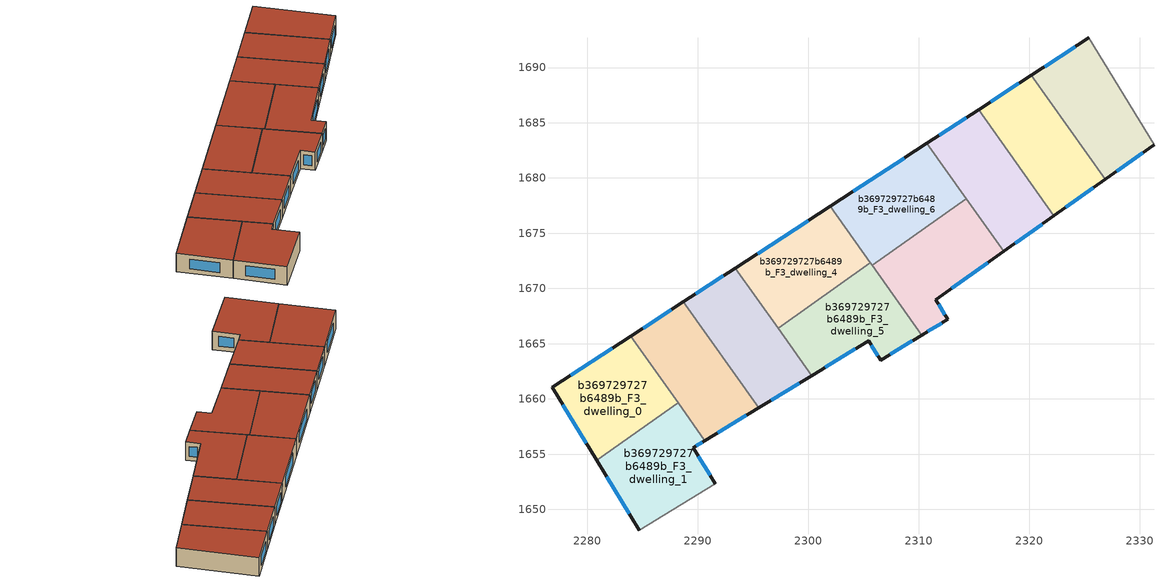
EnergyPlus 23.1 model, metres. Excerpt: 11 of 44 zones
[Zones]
b369729727b6489b_F3_dwelling_0
 floor to b369729727b6489b_F2_dwelling_0 (EU_floor_Construction): 2283.95,1665.68 2288.23,1659.65 2280.86,1654.42 2276.81,1661.04 z9
 wall outside (EU_wall_Construction): 2283.95,1665.68 2276.81,1661.04 2280.86,1654.42 z9:12
 wall to b369729727b6489b_F3_dwelling_1 (EU_wall_Construction): 2280.86,1654.42 2288.23,1659.65 z9:12
 wall to b369729727b6489b_F3_dwelling_2 (EU_wall_Construction): 2288.23,1659.65 2283.95,1665.68 z9:12
 window (EU_Window_Construction): 2277.76,1659.48 2279.91,1655.98 / 2282.27,1664.59 2278.49,1662.13 z9.7:11.3
 roof outside (EU_roof_Construction): 2288.23,1659.65 2283.95,1665.68 2276.81,1661.04 2280.86,1654.42 z12
b369729727b6489b_F3_dwelling_1
 floor to b369729727b6489b_F2_dwelling_1 (EU_floor_Construction): 2288.23,1659.65 2290.66,1656.23 2289.6,1655.59 2291.61,1652.32 2284.72,1648.13 2280.86,1654.42 z9
 wall outside (EU_wall_Construction): 2280.86,1654.42 2284.72,1648.13 / 2291.61,1652.32 2289.6,1655.59 2290.66,1656.23 z9:12
 wall adiabatic (EU_wall_Construction): 2284.72,1648.13 2291.61,1652.32 z9:12
 wall to b369729727b6489b_F3_dwelling_2 (EU_wall_Construction): 2290.66,1656.23 2288.23,1659.65 z9:12
 window (EU_Window_Construction): 2281.77,1652.95 2283.81,1649.61 / 2289.85,1655.74 2290.41,1656.08 / 2291.14,1653.09 2290.07,1654.82 z9.7:11.3
 roof outside (EU_roof_Construction): 2291.61,1652.32 2289.6,1655.59 2290.66,1656.23 2288.23,1659.65 2280.86,1654.42 2284.72,1648.13 z12
b369729727b6489b_F3_dwelling_10
 floor to b369729727b6489b_F2_dwelling_10 (EU_floor_Construction): 2325.4,1692.67 2331.31,1683.02 2326.89,1679.88 2320.21,1689.29 z9
 wall outside (EU_wall_Construction): 2325.4,1692.67 2320.21,1689.29 / 2326.89,1679.88 2331.31,1683.02 z9:12
 wall to b369729727b6489b_F3_dwelling_9 (EU_wall_Construction): 2320.21,1689.29 2326.89,1679.88 z9:12
 wall adiabatic (EU_wall_Construction): 2331.31,1683.02 2325.4,1692.67 z9:12
 window (EU_Window_Construction): 2324.18,1691.88 2321.43,1690.08 / 2327.93,1680.61 2330.27,1682.28 z9.7:11.3
 roof outside (EU_roof_Construction): 2331.31,1683.02 2325.4,1692.67 2320.21,1689.29 2326.89,1679.88 z12
b369729727b6489b_F3_dwelling_2
 floor to b369729727b6489b_F2_dwelling_2 (EU_floor_Construction): 2288.72,1668.79 2295.53,1659.2 2290.66,1656.23 2283.95,1665.68 z9
 wall outside (EU_wall_Construction): 2288.72,1668.79 2283.95,1665.68 / 2290.66,1656.23 2295.53,1659.2 z9:12
 wall to b369729727b6489b_F3_dwelling_3 (EU_wall_Construction): 2295.53,1659.2 2288.72,1668.79 z9:12
 window (EU_Window_Construction): 2287.6,1668.06 2285.07,1666.41 / 2291.8,1656.93 2294.38,1658.5 z9.7:11.3
 roof outside (EU_roof_Construction): 2295.53,1659.2 2288.72,1668.79 2283.95,1665.68 2290.66,1656.23 z12
b369729727b6489b_F3_dwelling_3
 floor to b369729727b6489b_F2_dwelling_3 (EU_floor_Construction): 2293.42,1671.85 2300.33,1662.12 2295.53,1659.2 2288.72,1668.79 z9
 wall outside (EU_wall_Construction): 2293.42,1671.85 2288.72,1668.79 / 2295.53,1659.2 2300.33,1662.12 z9:12
 wall to b369729727b6489b_F3_dwelling_4 (EU_wall_Construction): 2297.29,1666.4 2293.42,1671.85 z9:12
 wall to b369729727b6489b_F3_dwelling_5 (EU_wall_Construction): 2300.33,1662.12 2297.29,1666.4 z9:12
 window (EU_Window_Construction): 2292.31,1671.13 2289.82,1669.51 / 2296.65,1659.88 2299.2,1661.43 z9.7:11.3
 roof outside (EU_roof_Construction): 2300.33,1662.12 2293.42,1671.85 2288.72,1668.79 2295.53,1659.2 z12
b369729727b6489b_F3_dwelling_4
 floor to b369729727b6489b_F2_dwelling_4 (EU_floor_Construction): 2302.01,1677.44 2305.64,1672.33 2297.29,1666.4 2293.42,1671.85 z9
 wall outside (EU_wall_Construction): 2302.01,1677.44 2293.42,1671.85 z9:12
 wall to b369729727b6489b_F3_dwelling_5 (EU_wall_Construction): 2297.29,1666.4 2305.64,1672.33 z9:12
 wall to b369729727b6489b_F3_dwelling_6 (EU_wall_Construction): 2305.64,1672.33 2302.01,1677.44 z9:12
 window (EU_Window_Construction): 2300,1676.13 2295.44,1673.16 z9.7:11.3
 roof outside (EU_roof_Construction): 2305.64,1672.33 2302.01,1677.44 2293.42,1671.85 2297.29,1666.4 z12
b369729727b6489b_F3_dwelling_5
 floor to b369729727b6489b_F2_dwelling_5 (EU_floor_Construction): 2305.64,1672.33 2310.3,1665.78 2306.56,1663.5 2305.48,1665.25 2300.33,1662.12 2297.29,1666.4 z9
 wall outside (EU_wall_Construction): 2300.33,1662.12 2305.48,1665.25 2306.56,1663.5 2310.3,1665.78 z9:12
 wall to b369729727b6489b_F3_dwelling_7 (EU_wall_Construction): 2310.3,1665.78 2305.82,1672.08 z9:12
 wall to b369729727b6489b_F3_dwelling_6 (EU_wall_Construction): 2305.82,1672.08 2305.64,1672.33 z9:12
 window (EU_Window_Construction): 2301.54,1662.85 2304.27,1664.52 / 2307.44,1664.04 2309.42,1665.24 / 2305.73,1664.84 2306.3,1663.91 z9.7:11.3
 roof outside (EU_roof_Construction): 2310.3,1665.78 2305.64,1672.33 2297.29,1666.4 2300.33,1662.12 2305.48,1665.25 2306.56,1663.5 z12
b369729727b6489b_F3_dwelling_6
 floor to b369729727b6489b_F2_dwelling_6 (EU_floor_Construction): 2310.75,1683.13 2314.32,1678.11 2305.82,1672.08 2302.01,1677.44 z9
 wall outside (EU_wall_Construction): 2310.75,1683.13 2302.01,1677.44 z9:12
 wall to b369729727b6489b_F3_dwelling_7 (EU_wall_Construction): 2305.82,1672.08 2314.32,1678.11 z9:12
 wall to b369729727b6489b_F3_dwelling_8 (EU_wall_Construction): 2314.32,1678.11 2310.75,1683.13 z9:12
 window (EU_Window_Construction): 2308.7,1681.8 2304.07,1678.78 z9.7:11.3
 roof outside (EU_roof_Construction): 2314.32,1678.11 2310.75,1683.13 2302.01,1677.44 2305.82,1672.08 z12
b369729727b6489b_F3_dwelling_7
 floor to b369729727b6489b_F2_dwelling_7 (EU_floor_Construction): 2314.32,1678.11 2317.7,1673.35 2311.55,1668.98 2312.64,1667.2 2310.3,1665.78 2305.82,1672.08 z9
 wall outside (EU_wall_Construction): 2310.3,1665.78 2312.64,1667.2 2311.55,1668.98 2317.7,1673.35 z9:12
 wall to b369729727b6489b_F3_dwelling_8 (EU_wall_Construction): 2317.7,1673.35 2314.32,1678.1 z9:12
 window (EU_Window_Construction): 2313,1670.01 2316.25,1672.32 / 2312.38,1667.62 2311.81,1668.57 / 2310.85,1666.11 2312.09,1666.87 z9.7:11.3
 roof outside (EU_roof_Construction): 2312.64,1667.2 2311.55,1668.98 2317.7,1673.35 2314.32,1678.11 2305.82,1672.08 2310.3,1665.78 z12
b369729727b6489b_F3_dwelling_8
 floor to b369729727b6489b_F2_dwelling_8 (EU_floor_Construction): 2315.43,1686.18 2322.25,1676.58 2317.7,1673.35 2310.75,1683.13 z9
 wall outside (EU_wall_Construction): 2315.43,1686.18 2310.75,1683.13 / 2317.7,1673.35 2322.25,1676.58 z9:12
 wall to b369729727b6489b_F3_dwelling_9 (EU_wall_Construction): 2322.25,1676.58 2315.43,1686.18 z9:12
 window (EU_Window_Construction): 2314.33,1685.47 2311.85,1683.85 / 2318.76,1674.11 2321.18,1675.82 z9.7:11.3
 roof outside (EU_roof_Construction): 2322.25,1676.58 2315.43,1686.18 2310.75,1683.13 2317.7,1673.35 z12
b369729727b6489b_F3_dwelling_9
 floor to b369729727b6489b_F2_dwelling_9 (EU_floor_Construction): 2320.21,1689.29 2326.89,1679.88 2322.25,1676.58 2315.43,1686.18 z9
 wall outside (EU_wall_Construction): 2320.21,1689.29 2315.43,1686.18 / 2322.25,1676.58 2326.89,1679.88 z9:12
 window (EU_Window_Construction): 2319.09,1688.56 2316.55,1686.91 / 2323.34,1677.35 2325.8,1679.1 z9.7:11.3
 roof outside (EU_roof_Construction): 2326.89,1679.88 2320.21,1689.29 2315.43,1686.18 2322.25,1676.58 z12
[Building]
EU S2 Campaign: North Axis=0; Terrain=City; Solar Distribution=FullExterior
[Site:Location]
Budapest.Ferenc.Liszt.Intl.AP: Latitude=47.437; Longitude=19.256; Time Zone=1; Elevation=185
[SizingPeriod:WeatherFileDays]
AnnualSizingPeriod: Begin Month=1; Begin Day of Month=1; End Month=12; End Day of Month=31; Day of Week for Start Day=Monday; Use Weather File Daylight Saving Period=No; Use Weather File Rain and Snow Indicators=No
[MATERIAL]
EU_InternalMass_Material: Roughness=MediumRough; Thickness=0.1; Conductivity=1; Density=1800; Specific Heat=900; Thermal Absorptance=0.9; Solar Absorptance=0.7; Visible Absorptance=0.7
[MATERIAL:NOMASS] Roughness=MediumRough; Thermal Absorptance=0.9; Solar Absorptance=0.7; Visible Absorptance=0.7
Name | Thermal Resistance
EU_wall_NoMass | 0.832559
EU_roof_NoMass | 1.39638
EU_floor_NoMass | 0.872794
[WINDOWMATERIAL:SIMPLEGLAZINGSYSTEM]
EU_Window_SimpleGlazing: UFactor=2.79869; Solar Heat Gain Coefficient=0.75; Visible Transmittance=0.75
[CONSTRUCTION]
EU_wall_Construction: EU_wall_NoMass
EU_roof_Construction: EU_roof_NoMass
EU_floor_Construction: EU_floor_NoMass
EU_Window_Construction: EU_Window_SimpleGlazing
EU_InternalMass_Construction: EU_InternalMass_Material
[ZONE] Type=1; Multiplier=1; Ceiling Height=autocalculate; Floor Area=autocalculate; Part of Total Floor Area=Yes
Name | Volume
b369729727b6489b_F3_dwelling_0 | 199.13
b369729727b6489b_F3_dwelling_1 | 199.116
b369729727b6489b_F3_dwelling_10 | 199.124
b369729727b6489b_F3_dwelling_2; b369729727b6489b_F3_dwelling_6 | 199.131
b369729727b6489b_F3_dwelling_3 | 199.148
b369729727b6489b_F3_dwelling_4; b369729727b6489b_F3_dwelling_5 | 199.14
b369729727b6489b_F3_dwelling_7 | 199.141
b369729727b6489b_F3_dwelling_8 | 199.125
b369729727b6489b_F3_dwelling_9 | 199.118
[INTERNALMASS] Construction=EU_InternalMass_Construction
Name | Zone or ZoneList | Surface Area
b369729727b6489b_F3_dwelling_0_EU_InternalMass | b369729727b6489b_F3_dwelling_0 | 66.3781
b369729727b6489b_F3_dwelling_1_EU_InternalMass | b369729727b6489b_F3_dwelling_1 | 66.3706
b369729727b6489b_F3_dwelling_2_EU_InternalMass | b369729727b6489b_F3_dwelling_2 | 66.377
b369729727b6489b_F3_dwelling_3_EU_InternalMass | b369729727b6489b_F3_dwelling_3 | 66.3827
b369729727b6489b_F3_dwelling_4_EU_InternalMass | b369729727b6489b_F3_dwelling_4 | 66.3816
b369729727b6489b_F3_dwelling_5_EU_InternalMass | b369729727b6489b_F3_dwelling_5 | 66.3788
b369729727b6489b_F3_dwelling_6_EU_InternalMass | b369729727b6489b_F3_dwelling_6 | 66.3775
b369729727b6489b_F3_dwelling_7_EU_InternalMass | b369729727b6489b_F3_dwelling_7 | 66.3809
b369729727b6489b_F3_dwelling_8_EU_InternalMass | b369729727b6489b_F3_dwelling_8 | 66.3748
b369729727b6489b_F3_dwelling_9_EU_InternalMass | b369729727b6489b_F3_dwelling_9 | 66.3728
b369729727b6489b_F3_dwelling_10_EU_InternalMass | b369729727b6489b_F3_dwelling_10 | 66.3746
[OTHEREQUIPMENT] Fuel Type=Electricity; Design Level Calculation Method=Watts/Area; Power per Zone Floor Area=1; Fraction Latent=0; Fraction Radiant=0; Fraction Lost=0; Carbon Dioxide Generation Rate=0; EndUse Subcategory=EU_Step8_InternalGains
Name | Zone or ZoneList or Space or SpaceList | Schedule
EU_Step8_InternalGain_b369729727b6489b_F3_dwelling_0_f000 | b369729727b6489b_F3_dwelling_0 | EU_Step8_GainSchedule_b369729727b6489b_F3_dwelling_0_f000
EU_Step8_InternalGain_b369729727b6489b_F3_dwelling_1_f000 | b369729727b6489b_F3_dwelling_1 | EU_Step8_GainSchedule_b369729727b6489b_F3_dwelling_1_f000
EU_Step8_InternalGain_b369729727b6489b_F3_dwelling_2_f000 | b369729727b6489b_F3_dwelling_2 | EU_Step8_GainSchedule_b369729727b6489b_F3_dwelling_2_f000
EU_Step8_InternalGain_b369729727b6489b_F3_dwelling_3_f000 | b369729727b6489b_F3_dwelling_3 | EU_Step8_GainSchedule_b369729727b6489b_F3_dwelling_3_f000
EU_Step8_InternalGain_b369729727b6489b_F3_dwelling_4_f000 | b369729727b6489b_F3_dwelling_4 | EU_Step8_GainSchedule_b369729727b6489b_F3_dwelling_4_f000
EU_Step8_InternalGain_b369729727b6489b_F3_dwelling_5_f000 | b369729727b6489b_F3_dwelling_5 | EU_Step8_GainSchedule_b369729727b6489b_F3_dwelling_5_f000
EU_Step8_InternalGain_b369729727b6489b_F3_dwelling_6_f000 | b369729727b6489b_F3_dwelling_6 | EU_Step8_GainSchedule_b369729727b6489b_F3_dwelling_6_f000
EU_Step8_InternalGain_b369729727b6489b_F3_dwelling_7_f000 | b369729727b6489b_F3_dwelling_7 | EU_Step8_GainSchedule_b369729727b6489b_F3_dwelling_7_f000
EU_Step8_InternalGain_b369729727b6489b_F3_dwelling_8_f000 | b369729727b6489b_F3_dwelling_8 | EU_Step8_GainSchedule_b369729727b6489b_F3_dwelling_8_f000
EU_Step8_InternalGain_b369729727b6489b_F3_dwelling_9_f000 | b369729727b6489b_F3_dwelling_9 | EU_Step8_GainSchedule_b369729727b6489b_F3_dwelling_9_f000
EU_Step8_InternalGain_b369729727b6489b_F3_dwelling_10_f000 | b369729727b6489b_F3_dwelling_10 | EU_Step8_GainSchedule_b369729727b6489b_F3_dwelling_10_f000
[ZONEVENTILATION:DESIGNFLOWRATE] Schedule=EU_AlwaysOn; Design Flow Rate Calculation Method=AirChanges/Hour; Air Changes per Hour=0.475469; Ventilation Type=Natural; Fan Pressure Rise=0; Fan Total Efficiency=1; Constant Term Coefficient=1; Temperature Term Coefficient=0; Velocity Term Coefficient=0; Velocity Squared Term Coefficient=0; Minimum Indoor Temperature=-100; Maximum Indoor Temperature=100; Delta Temperature=-100; Minimum Outdoor Temperature=-100; Maximum Outdoor Temperature=100; Maximum Wind Speed=40
Name | Zone or ZoneList or Space or SpaceList
EU_ConstantAir_b369729727b6489b_F3_dwelling_0 | b369729727b6489b_F3_dwelling_0
EU_ConstantAir_b369729727b6489b_F3_dwelling_1 | b369729727b6489b_F3_dwelling_1
EU_ConstantAir_b369729727b6489b_F3_dwelling_2 | b369729727b6489b_F3_dwelling_2
EU_ConstantAir_b369729727b6489b_F3_dwelling_3 | b369729727b6489b_F3_dwelling_3
EU_ConstantAir_b369729727b6489b_F3_dwelling_4 | b369729727b6489b_F3_dwelling_4
EU_ConstantAir_b369729727b6489b_F3_dwelling_5 | b369729727b6489b_F3_dwelling_5
EU_ConstantAir_b369729727b6489b_F3_dwelling_6 | b369729727b6489b_F3_dwelling_6
EU_ConstantAir_b369729727b6489b_F3_dwelling_7 | b369729727b6489b_F3_dwelling_7
EU_ConstantAir_b369729727b6489b_F3_dwelling_8 | b369729727b6489b_F3_dwelling_8
EU_ConstantAir_b369729727b6489b_F3_dwelling_9 | b369729727b6489b_F3_dwelling_9
EU_ConstantAir_b369729727b6489b_F3_dwelling_10 | b369729727b6489b_F3_dwelling_10
[HVACTEMPLATE:THERMOSTAT] Constant Heating Setpoint=20; Constant Cooling Setpoint=50
EU_HeatOnly_b369729727b6489b_F0_dwelling_0; EU_HeatOnly_b369729727b6489b_F0_dwelling_1; EU_HeatOnly_b369729727b6489b_F0_dwelling_2; EU_HeatOnly_b369729727b6489b_F0_dwelling_3; EU_HeatOnly_b369729727b6489b_F0_dwelling_4; EU_HeatOnly_b369729727b6489b_F0_dwelling_5; EU_HeatOnly_b369729727b6489b_F0_dwelling_6; EU_HeatOnly_b369729727b6489b_F0_dwelling_7; EU_HeatOnly_b369729727b6489b_F0_dwelling_8; EU_HeatOnly_b369729727b6489b_F0_dwelling_9; EU_HeatOnly_b369729727b6489b_F0_dwelling_10; EU_HeatOnly_b369729727b6489b_F1_dwelling_0; EU_HeatOnly_b369729727b6489b_F1_dwelling_1; EU_HeatOnly_b369729727b6489b_F1_dwelling_2; EU_HeatOnly_b369729727b6489b_F1_dwelling_3; EU_HeatOnly_b369729727b6489b_F1_dwelling_4; EU_HeatOnly_b369729727b6489b_F1_dwelling_5; EU_HeatOnly_b369729727b6489b_F1_dwelling_6; EU_HeatOnly_b369729727b6489b_F1_dwelling_7; EU_HeatOnly_b369729727b6489b_F1_dwelling_8; EU_HeatOnly_b369729727b6489b_F1_dwelling_9; EU_HeatOnly_b369729727b6489b_F1_dwelling_10; EU_HeatOnly_b369729727b6489b_F2_dwelling_0; EU_HeatOnly_b369729727b6489b_F2_dwelling_1; EU_HeatOnly_b369729727b6489b_F2_dwelling_2; EU_HeatOnly_b369729727b6489b_F2_dwelling_3; EU_HeatOnly_b369729727b6489b_F2_dwelling_4; EU_HeatOnly_b369729727b6489b_F2_dwelling_5; EU_HeatOnly_b369729727b6489b_F2_dwelling_6; EU_HeatOnly_b369729727b6489b_F2_dwelling_7; EU_HeatOnly_b369729727b6489b_F2_dwelling_8; EU_HeatOnly_b369729727b6489b_F2_dwelling_9; EU_HeatOnly_b369729727b6489b_F2_dwelling_10; EU_HeatOnly_b369729727b6489b_F3_dwelling_0; EU_HeatOnly_b369729727b6489b_F3_dwelling_1; EU_HeatOnly_b369729727b6489b_F3_dwelling_2; EU_HeatOnly_b369729727b6489b_F3_dwelling_3; EU_HeatOnly_b369729727b6489b_F3_dwelling_4; EU_HeatOnly_b369729727b6489b_F3_dwelling_5; EU_HeatOnly_b369729727b6489b_F3_dwelling_6; EU_HeatOnly_b369729727b6489b_F3_dwelling_7; EU_HeatOnly_b369729727b6489b_F3_dwelling_8; EU_HeatOnly_b369729727b6489b_F3_dwelling_9; EU_HeatOnly_b369729727b6489b_F3_dwelling_10
[HVACTEMPLATE:ZONE:IDEALLOADSAIRSYSTEM] System Availability Schedule=EU_AlwaysOn; Maximum Heating Supply Air Temperature=50; Minimum Cooling Supply Air Temperature=13; Maximum Heating Supply Air Humidity Ratio=0.0156; Minimum Cooling Supply Air Humidity Ratio=0.0077; Heating Limit=NoLimit; Cooling Limit=NoLimit; Heating Availability Schedule=EU_AlwaysOn; Cooling Availability Schedule=EU_CoolingOff; Dehumidification Control Type=ConstantSensibleHeatRatio; Cooling Sensible Heat Ratio=0.7; Dehumidification Setpoint=60; Humidification Control Type=None; Humidification Setpoint=30; Outdoor Air Method=None; Outdoor Air Flow Rate per Person=0.00944; Outdoor Air Flow Rate per Zone Floor Area=0; Outdoor Air Flow Rate per Zone=0; Demand Controlled Ventilation Type=None; Outdoor Air Economizer Type=NoEconomizer; Heat Recovery Type=None; Sensible Heat Recovery Effectiveness=0.7; Latent Heat Recovery Effectiveness=0.65
Name | Template Thermostat
b369729727b6489b_F3_dwelling_0 | EU_HeatOnly_b369729727b6489b_F3_dwelling_0
b369729727b6489b_F3_dwelling_1 | EU_HeatOnly_b369729727b6489b_F3_dwelling_1
b369729727b6489b_F3_dwelling_2 | EU_HeatOnly_b369729727b6489b_F3_dwelling_2
b369729727b6489b_F3_dwelling_3 | EU_HeatOnly_b369729727b6489b_F3_dwelling_3
b369729727b6489b_F3_dwelling_4 | EU_HeatOnly_b369729727b6489b_F3_dwelling_4
b369729727b6489b_F3_dwelling_5 | EU_HeatOnly_b369729727b6489b_F3_dwelling_5
b369729727b6489b_F3_dwelling_6 | EU_HeatOnly_b369729727b6489b_F3_dwelling_6
b369729727b6489b_F3_dwelling_7 | EU_HeatOnly_b369729727b6489b_F3_dwelling_7
b369729727b6489b_F3_dwelling_8 | EU_HeatOnly_b369729727b6489b_F3_dwelling_8
b369729727b6489b_F3_dwelling_9 | EU_HeatOnly_b369729727b6489b_F3_dwelling_9
b369729727b6489b_F3_dwelling_10 | EU_HeatOnly_b369729727b6489b_F3_dwelling_10
[SIZING:ZONE] Zone Cooling Design Supply Air Temperature Input Method=SupplyAirTemperature; Zone Cooling Design Supply Air Temperature=13; Zone Heating Design Supply Air Temperature Input Method=SupplyAirTemperature; Zone Heating Design Supply Air Temperature=50; Zone Cooling Design Supply Air Humidity Ratio=0.008; Zone Heating Design Supply Air Humidity Ratio=0.008; Cooling Design Air Flow Method=DesignDay; Cooling Design Air Flow Rate=0; Cooling Minimum Air Flow per Zone Floor Area=0.000762; Cooling Minimum Air Flow=0; Cooling Minimum Air Flow Fraction=0.2; Heating Design Air Flow Method=DesignDay; Heating Design Air Flow Rate=0; Heating Maximum Air Flow per Zone Floor Area=0.002032; Heating Maximum Air Flow=0.141576; Heating Maximum Air Flow Fraction=0.3; Account for Dedicated Outdoor Air System=No; Dedicated Outdoor Air System Control Strategy=NeutralSupplyAir; Dedicated Outdoor Air Low Setpoint Temperature for Design=autosize; Dedicated Outdoor Air High Setpoint Temperature for Design=autosize; Zone Load Sizing Method=Sensible Load Only No Latent Load; Zone Latent Cooling Design Supply Air Humidity Ratio Input Method=HumidityRatioDifference; Zone Cooling Design Supply Air Humidity Ratio Difference=0.005; Zone Latent Heating Design Supply Air Humidity Ratio Input Method=HumidityRatioDifference; Zone Humidification Design Supply Air Humidity Ratio Difference=0.005
b369729727b6489b_F3_dwelling_0; b369729727b6489b_F3_dwelling_1; b369729727b6489b_F3_dwelling_2; b369729727b6489b_F3_dwelling_3; b369729727b6489b_F3_dwelling_4; b369729727b6489b_F3_dwelling_5; b369729727b6489b_F3_dwelling_6; b369729727b6489b_F3_dwelling_7; b369729727b6489b_F3_dwelling_8; b369729727b6489b_F3_dwelling_9; b369729727b6489b_F3_dwelling_10
[SCHEDULE:CONSTANT]
Name | Hourly Value
EU_AlwaysOn | 1
EU_CoolingOff | 0
[SCHEDULE:FILE] Column Number=1; Rows to Skip at Top=0; Number of Hours of Data=8760; Column Separator=Comma; Interpolate to Timestep=No; Minutes per Item=60; Adjust Schedule for Daylight Savings=Yes
Name | File
EU_Step8_GainSchedule_b369729727b6489b_F3_dwelling_0_f000 | ../../schedules/b369729727b6489b/b369729727b6489b_F3_dwelling_0_f000_gain.csv
EU_Step8_GainSchedule_b369729727b6489b_F3_dwelling_1_f000 | ../../schedules/b369729727b6489b/b369729727b6489b_F3_dwelling_1_f000_gain.csv
EU_Step8_GainSchedule_b369729727b6489b_F3_dwelling_2_f000 | ../../schedules/b369729727b6489b/b369729727b6489b_F3_dwelling_2_f000_gain.csv
EU_Step8_GainSchedule_b369729727b6489b_F3_dwelling_3_f000 | ../../schedules/b369729727b6489b/b369729727b6489b_F3_dwelling_3_f000_gain.csv
EU_Step8_GainSchedule_b369729727b6489b_F3_dwelling_4_f000 | ../../schedules/b369729727b6489b/b369729727b6489b_F3_dwelling_4_f000_gain.csv
EU_Step8_GainSchedule_b369729727b6489b_F3_dwelling_5_f000 | ../../schedules/b369729727b6489b/b369729727b6489b_F3_dwelling_5_f000_gain.csv
EU_Step8_GainSchedule_b369729727b6489b_F3_dwelling_6_f000 | ../../schedules/b369729727b6489b/b369729727b6489b_F3_dwelling_6_f000_gain.csv
EU_Step8_GainSchedule_b369729727b6489b_F3_dwelling_7_f000 | ../../schedules/b369729727b6489b/b369729727b6489b_F3_dwelling_7_f000_gain.csv
EU_Step8_GainSchedule_b369729727b6489b_F3_dwelling_8_f000 | ../../schedules/b369729727b6489b/b369729727b6489b_F3_dwelling_8_f000_gain.csv
EU_Step8_GainSchedule_b369729727b6489b_F3_dwelling_9_f000 | ../../schedules/b369729727b6489b/b369729727b6489b_F3_dwelling_9_f000_gain.csv
EU_Step8_GainSchedule_b369729727b6489b_F3_dwelling_10_f000 | ../../schedules/b369729727b6489b/b369729727b6489b_F3_dwelling_10_f000_gain.csv
